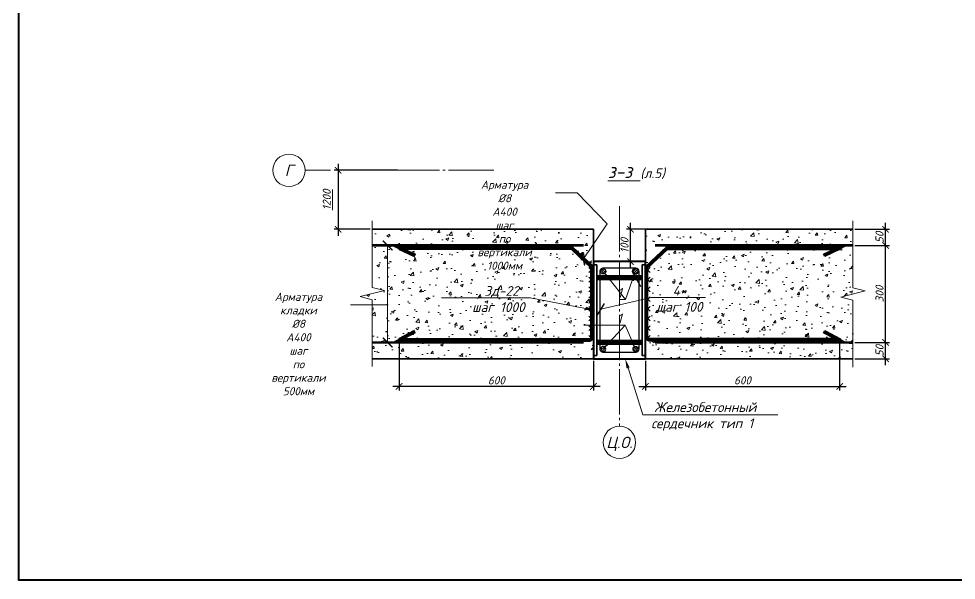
# Model space of a CAD drawing. Header units: millimetres. Extents: x -1807136 to 121189, y 23614 to 410608.
# Drawn here: x 13723 to 16617, y 37576 to 39311 of the extents above; entities that cross this region are included whole.
import ezdxf
from ezdxf import colors
from ezdxf.entities.mleader import LeaderData, LeaderLine
from ezdxf.enums import TextEntityAlignment as Align
from ezdxf.math import Vec2, Vec3

# ---------------------------------------------------------------- set-up
doc = ezdxf.new("R2010")
doc.units = ezdxf.units.MM
doc.header["$PDMODE"] = 3
doc.linetypes.add('GOST2.303 5', pattern=[24, 20, -1.5, 1, -1.5])
doc.layers.get('0').update_dxf_attribs({"lineweight": 5})
doc.layers.get('Defpoints').update_dxf_attribs({"lineweight": 0})
for name, color, linetype, lineweight in [('!!!Металл разрез', 7, 'Continuous', 35), ('#Cварка', 96, 'Continuous', 30), ('#Арматура', 152, 'Continuous', 30), ('#Бетон разрез', 22, 'Continuous', 40), ('#Выноски', 7, 'Continuous', 15), ('#Газобетон', 152, 'Continuous', 35), ('#Оси', 7, 'Continuous', 9), ('k_ Каркасы', 66, 'Continuous', 0), ('k_ Размеры', 7, 'Continuous', 15)]:
    doc.layers.add(name, color=color, linetype=linetype, lineweight=lineweight)
doc.layers.add('#Hatch', color=7, linetype='Continuous', lineweight=5, true_color=0x525252)
doc.layers.add('#Арматура вид_2', color=7, linetype='Continuous', lineweight=35, true_color=0x616161)
doc.styles.add('GOST 2.304', font='isocpeui.ttf')
doc.styles.add('STEP PR', font='isocpeui.ttf')
doc.dimstyles.new('SPDS', dxfattribs={"dimscale": 10, "dimtxt": 2.5, "dimasz": 2, "dimexe": 1.25, "dimexo": 0.625, "dimtad": 1, "dimdec": 0, "dimrnd": 0.001, "dimtxsty": 'STEP PR', "dimblk": 'ARCHTICK', "dimcen": 2.5, "dimdle": 2, "dimclrd": 256, "dimclre": 256, "dimclrt": 7, "dimadec": 0, "dimazin": 2, "dimtfac": 0.75, "dimtdec": 0, "dimtmove": 1, "dimatfit": 3, "dimfxl": 1, "dimtolj": 1, "dimarcsym": 1})
pattern_1 = [(50, (601.246, -784.62), (91.09233, -7.96954), [9.525, -104.775]), (355, (601.25, -784.62), (-17.62171, 95.52842), [7.62, -83.8203]), (100.45144, (608.84, -785.28), (73.47062, 87.55888), [8.095, -89.04512]), (46.1842, (601.25, -759.22), (135.53952, -21.02116), [14.2875, -157.1625]), (96.63556, (612.54, -760.97), (118.70207, 123.71306), [12.1425, -133.5678]), (351.18415, (601.25, -759.22), (118.70207, 123.71306), [11.43, -125.72987]), (21, (613.946, -765.57), (75.8072, -51.1326), [9.525, -104.775]), (326, (613.95, -765.57), (30.90101, 92.09398), [7.62, -83.82]), (71.45144, (620.26, -769.83), (106.70821, 40.96138), [8.095, -89.04497]), (37.5, (601.246, -784.618), (1.544302, 42.27752), [0, -82.804, 0, -85.09, 0, -84.1375]), (7.5, (601.246, -784.62), (33.40983, 50.090287), [0, -48.514, 0, -80.899, 0, -32.0675]), (327.5, (572.925, -784.618), (67.795298, -2.864372), [0, -31.75, 0, -99.06, 0, -131.445]), (317.5, (560.225, -784.62), (74.06459, 12.713246), [0, -41.275, 0, -65.786, 0, -93.345])]

# ---------------------------------------------------------------- blocks, each defined once
blk = doc.blocks.new('*U423')
at = {"color": 0, "linetype": 'ByBlock', "lineweight": -2}
for p, q in [((6.875, 0), (7.188, 1.25)), ((7.188, 1.25), (7.813, -1.25)), ((6.875, 0), (0, 0)), ((7.813, -1.25), (8.125, 0)), ((15.001, 0), (8.125, 0))]:
    blk.add_line(p, q, dxfattribs=at)
blk = doc.blocks.new('*U424')
at = {"color": 0, "linetype": 'ByBlock', "lineweight": -2}
for p, q in [((6.917, 0), (7.229, 1.25)), ((7.229, 1.25), (7.854, -1.25)), ((6.917, 0), (0, 0)), ((7.854, -1.25), (8.167, 0)), ((15.083, 0), (8.167, 0))]:
    blk.add_line(p, q, dxfattribs=at)
blk = doc.blocks.new('*U28')
at = {"layer": '#Арматура', "lineweight": 0}
h = blk.add_hatch(dxfattribs=at)
h.set_pattern_fill('ANSI31', scale=1.6)
edge = h.paths.add_edge_path()
edge.add_arc((0, 8), 8, 0, 360)
blk.add_circle((0, 8), 8)
blk = doc.blocks.new('*U305')
for p, q in [((-0.5, 0.5), (0.5, -0.5)), ((0.5, 0.5), (-0.5, -0.5)), ((1.5, 0.5), (2.5, -0.5)), ((2.5, 0.5), (1.5, -0.5)), ((3.5, 0.5), (4.5, -0.5)), ((4.5, 0.5), (3.5, -0.5)), ((5.5, 0.5), (6.5, -0.5)), ((6.5, 0.5), (5.5, -0.5)), ((7.5, 0.5), (8.5, -0.5)), ((8.5, 0.5), (7.5, -0.5)), ((9.5, 0.5), (10.5, -0.5)), ((10.5, 0.5), (9.5, -0.5)), ((11.5, 0.5), (12.5, -0.5)), ((12.5, 0.5), (11.5, -0.5)), ((13.5, 0.5), (14.5, -0.5)), ((14.5, 0.5), (13.5, -0.5))]:
    blk.add_line(p, q)
blk = doc.blocks.new('_ArchTick')
at = {"color": 0, "linetype": 'ByBlock', "const_width": 0.15}
blk.add_lwpolyline([(-0.5, -0.5), (0.5, 0.5)], dxfattribs=at)
blk = doc.blocks.new('*D425')
at = {"layer": 'Defpoints', "color": 0, "transparency": 16777216}
for p in [(16298.3, 38310.6), (16399.2, 38310.6), (16298.3, 38260.6)]:
    blk.add_point(p, dxfattribs=at)
at = {"layer": 'k_ Размеры', "lineweight": -2, "transparency": 16777216}
for p, q in [((16399.2, 38240.6), (16399.2, 38330.6)), ((16304.6, 38310.6), (16411.7, 38310.6)), ((16304.6, 38260.6), (16411.7, 38260.6))]:
    blk.add_line(p, q, dxfattribs=at)
at = {"layer": 'k_ Размеры', "lineweight": -2, "transparency": 16777216, "xscale": 20, "yscale": 20, "zscale": 20}
for p, rotation in [((16399.2, 38310.6), 90), ((16399.2, 38260.6), 270)]:
    blk.add_blockref('_ArchTick', p, dxfattribs=dict(at, rotation=rotation))
at = {"layer": 'k_ Размеры', "color": 7, "transparency": 16777216, "insert": (16380.5, 38285.6), "char_height": 25, "attachment_point": 5, "rotation": 90, "style": 'STEP PR'}
blk.add_mtext('\\A1;50', dxfattribs=at)
blk = doc.blocks.new('*D426')
at = {"layer": 'Defpoints', "color": 0, "transparency": 16777216}
for p in [(16298.3, 38610.6), (16399.2, 38610.6), (16298.3, 38310.6)]:
    blk.add_point(p, dxfattribs=at)
at = {"layer": 'k_ Размеры', "lineweight": -2, "transparency": 16777216}
for p, q in [((16399.2, 38290.6), (16399.2, 38630.6)), ((16304.6, 38610.6), (16411.7, 38610.6)), ((16304.6, 38310.6), (16411.7, 38310.6))]:
    blk.add_line(p, q, dxfattribs=at)
at = {"layer": 'k_ Размеры', "lineweight": -2, "transparency": 16777216, "xscale": 20, "yscale": 20, "zscale": 20}
for p, rotation in [((16399.2, 38610.6), 90), ((16399.2, 38310.6), 270)]:
    blk.add_blockref('_ArchTick', p, dxfattribs=dict(at, rotation=rotation))
at = {"layer": 'k_ Размеры', "color": 7, "transparency": 16777216, "insert": (16380.5, 38460.6), "char_height": 25, "attachment_point": 5, "rotation": 90, "style": 'STEP PR'}
blk.add_mtext('\\A1;300', dxfattribs=at)
blk = doc.blocks.new('*D427')
at = {"layer": 'Defpoints', "color": 0, "transparency": 16777216}
for p in [(16298.3, 38660.6), (16399.2, 38660.6), (16298.3, 38610.6)]:
    blk.add_point(p, dxfattribs=at)
at = {"layer": 'k_ Размеры', "lineweight": -2, "transparency": 16777216}
for p, q in [((16399.2, 38590.6), (16399.2, 38680.6)), ((16304.6, 38660.6), (16411.7, 38660.6)), ((16304.6, 38610.6), (16411.7, 38610.6))]:
    blk.add_line(p, q, dxfattribs=at)
at = {"layer": 'k_ Размеры', "lineweight": -2, "transparency": 16777216, "xscale": 20, "yscale": 20, "zscale": 20}
for p, rotation in [((16399.2, 38660.6), 90), ((16399.2, 38610.6), 270)]:
    blk.add_blockref('_ArchTick', p, dxfattribs=dict(at, rotation=rotation))
at = {"layer": 'k_ Размеры', "color": 7, "transparency": 16777216, "insert": (16380.5, 38635.6), "char_height": 25, "attachment_point": 5, "rotation": 90, "style": 'STEP PR'}
blk.add_mtext('\\A1;50', dxfattribs=at)
blk = doc.blocks.new('*D428')
at = {"layer": 'Defpoints', "color": 0, "transparency": 16777216}
for p in [(15611.7, 38660.6), (16298.3, 38660.6), (15657.4, 38560.6)]:
    blk.add_point(p, dxfattribs=at)
at = {"layer": 'k_ Размеры', "lineweight": -2, "transparency": 16777216}
for p, q in [((15611.7, 38540.6), (15611.7, 38680.6)), ((16292.1, 38660.6), (15599.2, 38660.6)), ((15651.2, 38560.6), (15599.2, 38560.6))]:
    blk.add_line(p, q, dxfattribs=at)
at = {"layer": 'k_ Размеры', "lineweight": -2, "transparency": 16777216, "xscale": 20, "yscale": 20, "zscale": 20}
for p, rotation in [((15611.7, 38660.6), 90), ((15611.7, 38560.6), 270)]:
    blk.add_blockref('_ArchTick', p, dxfattribs=dict(at, rotation=rotation))
at = {"layer": 'k_ Размеры', "color": 7, "transparency": 16777216, "insert": (15593, 38610.6), "char_height": 25, "attachment_point": 5, "rotation": 90, "style": 'STEP PR'}
blk.add_mtext('\\A1;100', dxfattribs=at)
blk = doc.blocks.new('*D429')
at = {"layer": 'Defpoints', "color": 0, "transparency": 16777216}
for p in [(16257.4, 38318.6), (15657.4, 38260.6), (16257.4, 38175)]:
    blk.add_point(p, dxfattribs=at)
at = {"layer": 'k_ Размеры', "lineweight": -2, "transparency": 16777216}
for p, q in [((16257.4, 38312.3), (16257.4, 38162.5)), ((15657.4, 38254.3), (15657.4, 38162.5)), ((15637.4, 38175), (16277.4, 38175))]:
    blk.add_line(p, q, dxfattribs=at)
at = {"layer": 'k_ Размеры', "lineweight": -2, "transparency": 16777216, "xscale": 20, "yscale": 20, "zscale": 20, "rotation": 180}
blk.add_blockref('_ArchTick', (15657.4, 38175), dxfattribs=at)
at = {"layer": 'k_ Размеры', "lineweight": -2, "transparency": 16777216, "xscale": 20, "yscale": 20, "zscale": 20}
blk.add_blockref('_ArchTick', (16257.4, 38175), dxfattribs=at)
at = {"layer": 'k_ Размеры', "color": 7, "transparency": 16777216, "insert": (15957.4, 38193.7), "char_height": 25, "attachment_point": 5, "style": 'STEP PR'}
blk.add_mtext('\\A1;600', dxfattribs=at)
blk = doc.blocks.new('*D430')
at = {"layer": 'Defpoints', "color": 0, "transparency": 16777216}
for p in [(14897.4, 38318.6), (15497.4, 38260.6), (14897.4, 38175)]:
    blk.add_point(p, dxfattribs=at)
at = {"layer": 'k_ Размеры', "lineweight": -2, "transparency": 16777216}
for p, q in [((14897.4, 38312.3), (14897.4, 38162.5)), ((15497.4, 38254.3), (15497.4, 38162.5)), ((15517.4, 38175), (14877.4, 38175))]:
    blk.add_line(p, q, dxfattribs=at)
at = {"layer": 'k_ Размеры', "lineweight": -2, "transparency": 16777216, "xscale": 20, "yscale": 20, "zscale": 20, "rotation": 180}
blk.add_blockref('_ArchTick', (14897.4, 38175), dxfattribs=at)
at = {"layer": 'k_ Размеры', "lineweight": -2, "transparency": 16777216, "xscale": 20, "yscale": 20, "zscale": 20}
blk.add_blockref('_ArchTick', (15497.4, 38175), dxfattribs=at)
at = {"layer": 'k_ Размеры', "color": 7, "transparency": 16777216, "insert": (15197.4, 38193.7), "char_height": 25, "attachment_point": 5, "style": 'STEP PR'}
blk.add_mtext('\\A1;600', dxfattribs=at)
blk = doc.blocks.new('_None')
blk = doc.blocks.new('*D437')
at = {"layer": 'Defpoints', "color": 0, "transparency": 16777216}
for p in [(14898.4, 38842.8), (14709, 38660.6), (14814.1, 38660.6)]:
    blk.add_point(p, dxfattribs=at)
at = {"layer": 'k_ Размеры', "lineweight": -2, "transparency": 16777216}
for p, q in [((14709, 38862.8), (14709, 38640.6)), ((14892.1, 38842.8), (14696.5, 38842.8)), ((14807.9, 38660.6), (14696.5, 38660.6))]:
    blk.add_line(p, q, dxfattribs=at)
at = {"layer": 'k_ Размеры', "lineweight": -2, "transparency": 16777216, "xscale": 20, "yscale": 20, "zscale": 20}
for p, rotation in [((14709, 38842.8), 90), ((14709, 38660.6), 270)]:
    blk.add_blockref('_ArchTick', p, dxfattribs=dict(at, rotation=rotation))
at = {"layer": 'k_ Размеры', "color": 7, "transparency": 16777216, "insert": (14673.7, 38751.7), "char_height": 25, "attachment_point": 5, "rotation": 90, "style": 'STEP PR'}
blk.add_mtext('\\A1;\\L1200\\P', dxfattribs=at)

msp = doc.modelspace()

# ---------------------------------------------------------------- hatches: boundary and pattern name
at = {"layer": '#Hatch'}
h = msp.add_hatch(dxfattribs=at)
h.set_pattern_fill('AR-CONC', color=256, scale=0.5)
h.set_pattern_definition(pattern_1)
h.paths.add_polyline_path([(15497.4, 38660.6), (15497.4, 38542.3), (15489.9, 38534.8), (15497.4, 38527.3), (15497.4, 38512.3), (15489.9, 38504.8), (15497.4, 38497.3), (15497.4, 38482.3), (15489.9, 38474.8), (15497.4, 38467.3), (15497.4, 38452.3), (15489.9, 38444.8), (15497.4, 38437.3), (15497.4, 38422.3), (15489.9, 38414.8), (15497.4, 38407.3), (15497.4, 38392.3), (15489.9, 38384.8), (15497.4, 38377.3), (15497.4, 38362.3), (15489.9, 38354.8), (15497.4, 38347.3), (15497.4, 38332.3), (15489.9, 38324.8), (15497.4, 38317.3), (15497.4, 38260.6), (14814.1, 38260.6), (14814.1, 38443.1), (14776.6, 38452.5), (14851.6, 38471.2), (14814.1, 38480.6), (14814.1, 38660.6)])
h = msp.add_hatch(dxfattribs=at)
h.set_pattern_fill('AR-CONC', color=256, scale=0.5)
h.set_pattern_definition(pattern_1)
h.paths.add_polyline_path([(15657.4, 38260.6), (15657.4, 38660.6), (16298.3, 38660.6), (16298.3, 38479.3), (16335.8, 38470), (16260.8, 38451.2), (16298.3, 38441.8), (16298.3, 38260.6)])

# ---------------------------------------------------------------- linework, layer by layer
at = {"layer": '!!!Металл разрез'}
for points in [[(15497.4, 38270.6), (15507.4, 38270.6), (15507.4, 38550.6), (15497.4, 38550.6)], [(15657.4, 38550.6), (15647.4, 38550.6), (15647.4, 38270.6), (15657.4, 38270.6)]]:
    msp.add_lwpolyline(points, close=True, dxfattribs=at)
at = {"layer": '#Арматура', "const_width": 8}
for points in [[(14814.1, 38610.6), (15467.4, 38610.6)], [(15687.4, 38610.6), (16298.3, 38610.6)], [(14814.1, 38310.6), (15467.4, 38310.6)], [(15687.4, 38310.6), (16298.3, 38310.6)]]:
    msp.add_lwpolyline(points, dxfattribs=at)
at = {"layer": '#Арматура'}
for points in [[(14943.2, 38347.8), (14895.4, 38322), (14897.5, 38314.6), (15483.4, 38314.6, 0.414214), (15497.4, 38328.6), (15497.4, 38545.3), (15432.6, 38606.6), (14897.6, 38606.6), (14895.6, 38599), (14943.8, 38576.5)], [(14947, 38340.7), (14913.3, 38322.6), (15483.4, 38322.6, 0.414214), (15489.4, 38328.6), (15489.4, 38541.8), (15429.4, 38598.6), (14915.4, 38598.6), (14947.2, 38583.7)], [(16211.7, 38347.8), (16259.5, 38322), (16257.4, 38314.6), (15671.4, 38314.6, -0.414214), (15657.4, 38328.6), (15657.4, 38545.3), (15722.3, 38606.6), (16257.2, 38606.6), (16259.3, 38599), (16211.1, 38576.5)], [(16207.9, 38340.7), (16241.6, 38322.6), (15671.4, 38322.6, -0.414214), (15665.4, 38328.6), (15665.4, 38541.8), (15725.5, 38598.6), (16239.5, 38598.6), (16207.7, 38583.7)]]:
    msp.add_lwpolyline(points, format="xyb", dxfattribs=at)
for points in [[(14943.8, 38576.5), (14947.2, 38583.7)], [(16211.1, 38576.5), (16207.7, 38583.7)], [(15647.4, 38516.6), (15507.4, 38516.6)], [(15647.4, 38504.6), (15507.4, 38504.6)], [(14947, 38340.7), (14943.2, 38347.8)], [(16207.9, 38340.7), (16211.7, 38347.8)], [(15647.4, 38316.6), (15507.4, 38316.6)], [(15647.4, 38304.6), (15507.4, 38304.6)]]:
    msp.add_lwpolyline(points, dxfattribs=at)
at = {"layer": '#Арматура вид_2', "const_width": 8}
for points in [[(14945.1, 38344.2), (14897.4, 38318.6), (15483.4, 38318.6, 0.414214), (15493.4, 38328.6), (15493.4, 38543.5), (15431, 38602.6), (14897.4, 38602.6), (14945.5, 38580.1)], [(16209.8, 38344.2), (16257.4, 38318.6), (15671.4, 38318.6, -0.414214), (15661.4, 38328.6), (15661.4, 38543.5), (15723.9, 38602.6), (16257.4, 38602.6), (16209.4, 38580.1)]]:
    msp.add_lwpolyline(points, format="xyb", dxfattribs=at)
at = {"layer": '#Арматура вид_2', "color": 7, "true_color": 0xffffff, "const_width": 12}
for points in [[(15647.4, 38510.6), (15507.4, 38510.6)], [(15647.4, 38310.6), (15507.4, 38310.6)]]:
    msp.add_lwpolyline(points, dxfattribs=at)
at = {"layer": '#Бетон разрез'}
msp.add_lwpolyline([(15497.4, 38560.6), (15497.4, 38260.6), (15657.4, 38260.6), (15657.4, 38560.6)], close=True, dxfattribs=at)
at = {"layer": '#Газобетон'}
for points in [[(15497.4, 38660.6), (14814.1, 38660.6)], [(15497.4, 38260.6), (15497.4, 38660.6)], [(15657.4, 38660.6), (16298.3, 38660.6)], [(15657.4, 38260.6), (15657.4, 38660.6)], [(15497.4, 38260.6), (14814.1, 38260.6)], [(15657.4, 38260.6), (16298.3, 38260.6)]]:
    msp.add_lwpolyline(points, dxfattribs=at)
at = {"layer": '#Оси', "linetype": 'GOST2.303 5', "ltscale": 7}
for points in [[(15189.6, 38842.8), (15189.6, 38842.8), (14607.1, 38842.8)], [(15577.4, 38732), (15577.4, 38052)]]:
    msp.add_lwpolyline(points, dxfattribs=at)
at = {"layer": '#Оси', "linetype": 'Continuous', "ltscale": 100}
for centre in [(14557.1, 38842.8), (15577.4, 38002)]:
    msp.add_circle(centre, 50, dxfattribs=at)
at = {"color": 3, "lineweight": 40}
msp.add_lwpolyline([(13722.6, 44882.4), (24318.1, 44882.4), (24318.1, 37576), (13722.6, 37576)], close=True, dxfattribs=at)
msp.add_lwpolyline([(15647.4, 38476.6), (15647.4, 38464.6)])
at = {"layer": 'k_ Каркасы', "const_width": 4}
msp.add_lwpolyline([(15627.4, 38540.6), (15527.4, 38540.6, 0.414214), (15517.4, 38530.6), (15517.4, 38290.6, 0.414214), (15527.4, 38280.6), (15627.4, 38280.6, 0.414214), (15637.4, 38290.6), (15637.4, 38530.6, 0.414214), (15627.4, 38540.6, 0.414214), (15617.4, 38530.6, 0.098491), (15618.2, 38526.8), (15643.2, 38483.5)], format="xyb", dxfattribs=at)

# ---------------------------------------------------------------- block references
at = {"layer": '#Cварка', "yscale": 15, "zscale": 15}
for p, xscale, rotation in [((15489.9, 38534.8), -15, 90), ((15664.9, 38534.8), 15, 270)]:
    msp.add_blockref('*U305', p, dxfattribs=dict(at, xscale=xscale, rotation=rotation))
at = {"layer": '#Арматура'}
for p, rotation in [((15535.4, 38530.6), 90.00000000000001), ((15619.4, 38290.6), 270)]:
    msp.add_blockref('*U28', p, dxfattribs=dict(at, rotation=rotation))
at = {"layer": '#Арматура', "xscale": -1}
for p, rotation in [((15619.4, 38530.6), 270), ((15535.4, 38290.6), 90)]:
    msp.add_blockref('*U28', p, dxfattribs=dict(at, rotation=rotation))
at = {"xscale": -30, "yscale": -30, "zscale": -30, "rotation": 270}
for name, p in [('*U423', (14814.1, 38236.8)), ('*U424', (16298.3, 38234.3))]:
    msp.add_blockref(name, p, dxfattribs=at)

# ---------------------------------------------------------------- texts
at = {"layer": '#Оси', "linetype": 'Continuous', "ltscale": 100, "style": 'GOST 2.304'}
for s, p in [('Г', (14557.1, 38842.8)), ('Ц.О.', (15577.4, 38002))]:
    msp.add_text(s, height=35, dxfattribs=at).set_placement(p, align=Align.MIDDLE_CENTER)

# ---------------------------------------------------------------- dimensions: what is measured, and where the dimension line sits
at = {"layer": 'k_ Размеры'}
dim = msp.add_linear_dim(base=(14709, 38660.6), p1=(14898.4, 38842.8), p2=(14814.1, 38660.6), angle=90, text='%%U1200\\P', dimstyle='SPDS', dxfattribs=at)
dim.commit()
dim.dimension.update_dxf_attribs({"geometry": '*D437', "text_midpoint": (14695, 38751.7), "dimtype": 160})
for base, p1, p2, angle, picture, middle in [((15611.7, 38660.6), (15657.4, 38560.6), (16298.3, 38660.6), 90, '*D428', (15593, 38610.6)), ((16399.2, 38660.6), (16298.3, 38610.6), (16298.3, 38660.6), 270, '*D427', (16380.5, 38635.6)), ((16399.2, 38610.6), (16298.3, 38310.6), (16298.3, 38610.6), 270, '*D426', (16380.5, 38460.6)), ((16399.2, 38310.6), (16298.3, 38260.6), (16298.3, 38310.6), 90, '*D425', (16380.5, 38285.6))]:
    dim = msp.add_linear_dim(base=base, p1=p1, p2=p2, angle=angle, dimstyle='SPDS', dxfattribs=at)
    dim.commit()
    dim.dimension.update_dxf_attribs({"geometry": picture, "text_midpoint": middle})
for base, p1, p2, picture, middle in [((14897.4, 38175), (15497.4, 38260.6), (14897.4, 38318.6), '*D430', (15197.4, 38193.7)), ((16257.4, 38175), (15657.4, 38260.6), (16257.4, 38318.6), '*D429', (15957.4, 38193.7))]:
    dim = msp.add_linear_dim(base=base, p1=p1, p2=p2, dimstyle='SPDS', dxfattribs=at)
    dim.commit()
    dim.dimension.update_dxf_attribs({"geometry": picture, "text_midpoint": middle})

# ---------------------------------------------------------------- leaders
at = {"layer": '#Выноски'}
ml = msp.add_multileader_mtext('Standard', dxfattribs=at)
ml.set_content('{\\H0.83333x;Арматура \\P%%C8 А400 \\Pшаг по вертикали 1000мм}', color=256, style='STEP PR')
ml.set_leader_properties(color=256, linetype='ByLayer', lineweight=-1)
ml.set_arrow_properties(name='ARCHTICK')
ml.build(insert=Vec2(0, 0))
ml.multileader.update_dxf_attribs({"text_left_attachment_type": 6, "text_right_attachment_type": 6, "dogleg_length": 0, "arrow_head_size": 30, "scale": 0.1})
ctx = ml.context
ctx.base_point, ctx.scale, ctx.char_height, ctx.arrow_head_size, ctx.landing_gap_size, ctx.plane_origin = Vec3(14998.1, 38773.2), 0.1, 30, 30, 12.5, Vec3(17712.1, 38011.4)
ctx.left_attachment, ctx.right_attachment, ctx.text_align_type = 6, 6, 1
notes = []
notes.append((ctx, [(1, (1, 1, 0), (15447.3, 38773.2), (-1, 0), 0, [(1, [(15466, 38569.5), (15539.9, 38677.9)], 0, [])])]))
ctx.mtext.insert, ctx.mtext.rotation, ctx.mtext.width, ctx.mtext.defined_height, ctx.mtext.alignment, ctx.mtext.flow_direction = Vec3(15222.7, 38810.7), 6.283185, 539.462, 200.2, 2, 5
ml = msp.add_multileader_mtext('Standard', dxfattribs=at)
ml.set_content('{\\H0.83333x; }', color=256, style='STEP PR')
ml.set_leader_properties(color=256, linetype='ByLayer', lineweight=-1)
ml.set_arrow_properties(name='ARCHTICK')
ml.build(insert=Vec2(0, 0))
ml.multileader.update_dxf_attribs({"text_left_attachment_type": 6, "text_right_attachment_type": 6, "dogleg_length": 0, "arrow_head_size": 30, "scale": 0.1})
ctx = ml.context
ctx.base_point, ctx.scale, ctx.char_height, ctx.arrow_head_size, ctx.landing_gap_size, ctx.plane_origin, ctx.plane_x_axis, ctx.plane_y_axis = Vec3(14861, 38394.3), 0.1, 30, 30, 12.5, Vec3(16305.8, 35532.3), Vec3(0, 1), Vec3(-1, 0)
ctx.left_attachment, ctx.right_attachment, ctx.text_align_type = 6, 6, 1
notes.append((ctx, [(2, (1, 1, 0), (14861, 38394.3), (0, 1), 0, [(1, [(14861.7, 38610.6)], 0, []), (0, [(14861.7, 38310.6)], 0, [])])]))
ctx.mtext.insert, ctx.mtext.text_direction, ctx.mtext.rotation, ctx.mtext.alignment, ctx.mtext.flow_direction = Vec3(14831, 38414.5), Vec3(0, 1), 1.570796, 2, 5
ml = msp.add_multileader_mtext('Standard', dxfattribs=at)
ml.set_content('\\A1;1          ', color=256, style='STEP PR')
ml.set_leader_properties(color=256, linetype='ByLayer', lineweight=-1)
ml.build(insert=Vec2(0, 0))
ml.multileader.update_dxf_attribs({"text_left_attachment_type": 6, "text_right_attachment_type": 6, "dogleg_length": 0, "arrow_head_size": 30, "scale": 0.1})
ctx = ml.context
ctx.base_point, ctx.scale, ctx.char_height, ctx.arrow_head_size, ctx.landing_gap_size, ctx.plane_origin = Vec3(15559.8, 38443.2), 0.1, 30, 30, 12.5, Vec3(18404.1, 37448.6)
ctx.left_attachment, ctx.right_attachment, ctx.text_align_type = 6, 6, 1
notes.append((ctx, [(1, (1, 1, 0), (15595.7, 38443.2), (-1, 0), 0, [(1, [(15527.1, 38530.7)], 0, []), (3, [(15627.3, 38530.4)], 0, [])])]))
ctx.mtext.insert, ctx.mtext.rotation, ctx.mtext.width, ctx.mtext.defined_height, ctx.mtext.alignment, ctx.mtext.flow_direction = Vec3(15577.8, 38479.2), 6.283185, 63.973, 69.1, 2, 5
ml = msp.add_multileader_mtext('Standard', dxfattribs=at)
ml.set_content('\\A1; Зд-22\\Pшаг 1000         ', color=256, style='STEP PR')
ml.set_leader_properties(color=256, linetype='ByLayer', lineweight=-1)
ml.build(insert=Vec2(0, 0))
ml.multileader.update_dxf_attribs({"text_left_attachment_type": 6, "text_right_attachment_type": 6, "dogleg_length": 0, "arrow_head_size": 30, "scale": 0.1})
ctx = ml.context
ctx.base_point, ctx.scale, ctx.char_height, ctx.arrow_head_size, ctx.landing_gap_size, ctx.plane_origin = Vec3(15105.6, 38449), 0.1, 30, 30, 12.5, Vec3(18020.4, 39824)
ctx.left_attachment, ctx.right_attachment, ctx.text_align_type = 6, 6, 1
notes.append((ctx, [(1, (1, 1, 0), (15302, 38449), (-1, 0), 0, [(3, [(15502.4, 38410.6)], 0, [])])]))
ctx.mtext.insert, ctx.mtext.alignment, ctx.mtext.flow_direction = Vec3(15203.8, 38485), 2, 5
ml = msp.add_multileader_mtext('Standard', dxfattribs=at)
ml.set_content('\\A1;4*\\Pшаг 100', color=256, style='STEP PR')
ml.set_leader_properties(color=256, linetype='ByLayer', lineweight=-1)
ml.set_arrow_properties(name='ARCHTICK')
ml.build(insert=Vec2(0, 0))
ml.multileader.update_dxf_attribs({"text_left_attachment_type": 6, "text_right_attachment_type": 6, "dogleg_length": 0, "arrow_head_size": 30, "scale": 0.1})
ctx = ml.context
ctx.base_point, ctx.scale, ctx.char_height, ctx.arrow_head_size, ctx.landing_gap_size, ctx.plane_origin = Vec3(15675.7, 38449.9), 0.1, 30, 30, 12.5, Vec3(16492, 37549.7)
ctx.left_attachment, ctx.right_attachment, ctx.text_align_type = 6, 6, 1
notes.append((ctx, [(0, (1, 1, 0), (15675.7, 38449.9), (1, 0), 0, [(1, [(15519.8, 38413.3)], 0, [])])]))
ctx.mtext.insert, ctx.mtext.rotation, ctx.mtext.alignment, ctx.mtext.flow_direction = Vec3(15763.1, 38485.9), 6.283185, 2, 5
ml = msp.add_multileader_mtext('Standard', dxfattribs=at)
ml.set_content('{\\H0.83333x;Арматура кладки\\P%%C8 А400 \\Pшаг по вертикали 500мм}', color=256, style='STEP PR')
ml.set_leader_properties(color=256, linetype='ByLayer', lineweight=-1)
ml.set_arrow_properties(name='NONE')
ml.build(insert=Vec2(0, 0))
ml.multileader.update_dxf_attribs({"text_left_attachment_type": 6, "text_right_attachment_type": 6, "dogleg_length": 0, "arrow_head_size": 30, "scale": 0.1})
ctx = ml.context
ctx.base_point, ctx.scale, ctx.char_height, ctx.arrow_head_size, ctx.landing_gap_size, ctx.plane_origin = Vec3(14368.2, 38426.9), 0.1, 30, 30, 12.5, Vec3(17140.6, 37655.2)
ctx.left_attachment, ctx.right_attachment, ctx.text_align_type = 6, 6, 1
notes.append((ctx, [(1, (1, 1, 0), (14804.4, 38426.9), (-1, 0), 0, [(1, [(14863.6, 38426.9)], 0, [])])]))
ctx.mtext.insert, ctx.mtext.rotation, ctx.mtext.width, ctx.mtext.defined_height, ctx.mtext.alignment, ctx.mtext.flow_direction = Vec3(14586.3, 38464.4), 6.283185, 445.167, 220, 2, 5
ml = msp.add_multileader_mtext('Standard', dxfattribs=at)
ml.set_content('\\A1;1          ', color=256, style='STEP PR')
ml.set_leader_properties(color=256, linetype='ByLayer', lineweight=-1)
ml.build(insert=Vec2(0, 0))
ml.multileader.update_dxf_attribs({"text_left_attachment_type": 6, "text_right_attachment_type": 6, "dogleg_length": 0, "arrow_head_size": 30, "scale": 0.1})
ctx = ml.context
ctx.base_point, ctx.scale, ctx.char_height, ctx.arrow_head_size, ctx.landing_gap_size, ctx.plane_origin = Vec3(15559.5, 38364.1), 0.1, 30, 30, 12.5, Vec3(18368.5, 36992.9)
ctx.left_attachment, ctx.right_attachment, ctx.text_align_type = 6, 6, 1
notes.append((ctx, [(1, (1, 1, 0), (15595.4, 38364.1), (-1, 0), 0, [(1, [(15526.5, 38290.2)], 0, []), (3, [(15626.9, 38289.2)], 0, [])])]))
ctx.mtext.insert, ctx.mtext.rotation, ctx.mtext.defined_height, ctx.mtext.alignment, ctx.mtext.flow_direction = Vec3(15577.4, 38400.1), 6.283185, 70.1, 2, 5
ml = msp.add_multileader_mtext('Standard', dxfattribs=at)
ml.set_content('\\A1; Железобетонный \\Pсердечник тип 1        ', color=256, style='STEP PR')
ml.set_leader_properties(color=256, linetype='ByLayer', lineweight=-1)
ml.build(insert=Vec2(0, 0))
ml.multileader.update_dxf_attribs({"text_left_attachment_type": 6, "text_right_attachment_type": 6, "dogleg_length": 0, "arrow_head_size": 30, "scale": 0.1})
ctx = ml.context
ctx.base_point, ctx.scale, ctx.char_height, ctx.arrow_head_size, ctx.landing_gap_size, ctx.plane_origin = Vec3(15649.4, 38086.9), 0.1, 30, 30, 12.5, Vec3(18698.3, 36898.5)
ctx.left_attachment, ctx.right_attachment, ctx.text_align_type = 6, 6, 1
notes.append((ctx, [(0, (1, 1, 0), (15649.4, 38086.9), (1, 0), 0, [(3, [(15595.2, 38260.6)], 0, [])])]))
ctx.mtext.insert, ctx.mtext.rotation, ctx.mtext.alignment, ctx.mtext.flow_direction = Vec3(15833, 38125.9), 6.283185, 2, 5
for ctx, leaders in notes:
    for number, flags, end, landing, length, lines in leaders:
        leader = LeaderData()
        leader.index, (leader.has_last_leader_line, leader.has_dogleg_vector, leader.attachment_direction) = number, flags
        leader.last_leader_point, leader.dogleg_vector, leader.dogleg_length = Vec3(end), Vec3(landing), length
        for number, points, colour, breaks in lines:
            line = LeaderLine()
            line.index, line.vertices, line.color, line.breaks = number, Vec3.list(points), colors.encode_raw_color(colour), breaks
            leader.lines.append(line)
        ctx.leaders.append(leader)

# ---------------------------------------------------------------- next in the draw order: texts
at = {"layer": '#Выноски', "insert": (15629.7, 38858.8), "char_height": 30, "width": 451.659, "attachment_point": 2, "style": 'STEP PR', "bg_fill": 2}
msp.add_mtext('{\\H1.3333x;\\Lз-з\\l }(л.5)', dxfattribs=at)

doc.saveas('drawing.dxf')
